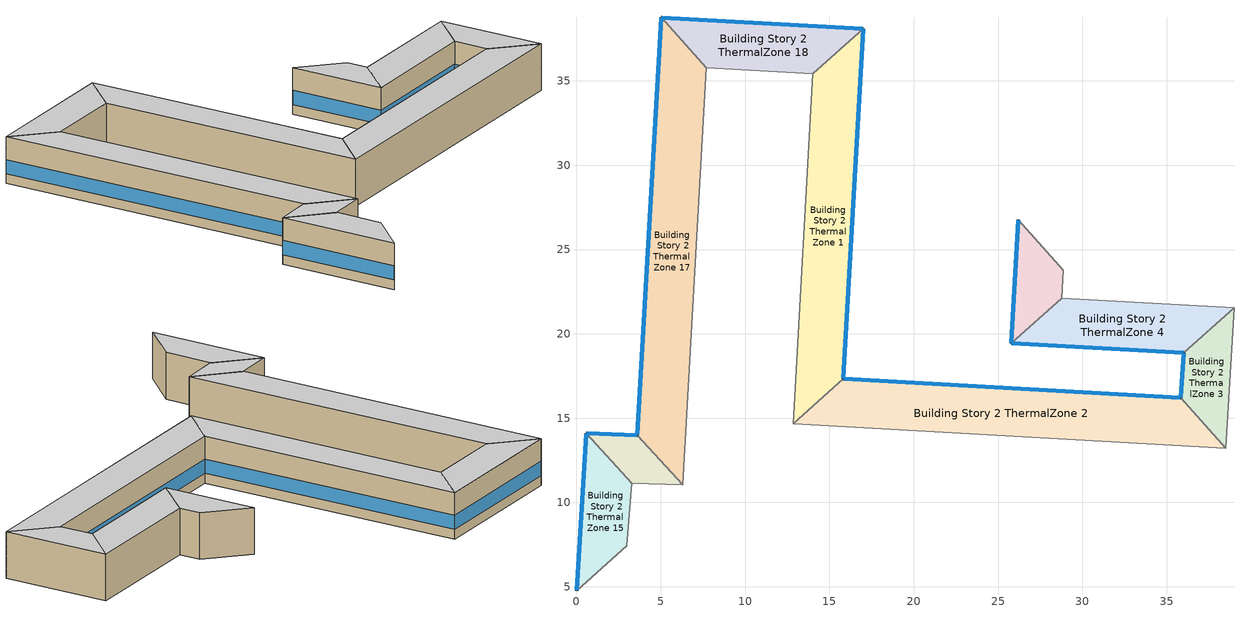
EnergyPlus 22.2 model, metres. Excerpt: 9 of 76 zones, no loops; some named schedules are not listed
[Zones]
Building Story 2 ThermalZone 1
 floor adiabatic (Typical Interior Floor): 17,38.09 15.83,17.33 12.84,14.66 14.02,35.43 z3.6
 wall outside (Typical Insulated Steel Framed Exterior Wall R-12.99): 15.83,17.33 17,38.09 z3.6:7.2
 wall adiabatic (Typical Interior Wall): 17,38.09 14.02,35.43 12.84,14.66 15.83,17.33 z3.6:7.2
 window (U 0.55 SHGC 0.25): 15.83,17.35 17,38.07 z4.36:5.44
 ceiling adiabatic (Typical Interior Ceiling): 14.02,35.43 12.84,14.66 15.83,17.33 17,38.09 z7.2
Building Story 2 ThermalZone 15
 floor adiabatic (Typical Interior Ceiling): 0,4.78 0.59,14.1 3.27,11.14 2.99,7.43 z3.6
 wall outside (Typical Insulated Steel Framed Exterior Wall R-12.99): 0.59,14.1 0,4.78 z3.6:7.2
 wall adiabatic (Typical Interior Wall): 0,4.78 2.99,7.43 3.27,11.14 0.59,14.1 z3.6:7.2
 window (U 0.55 SHGC 0.25): 0.58,14.08 0,4.8 z4.36:5.45
 ceiling adiabatic (Typical Interior Ceiling): 2.99,7.43 3.27,11.14 0.59,14.1 0,4.78 z7.2
Building Story 2 ThermalZone 16
 floor adiabatic (Typical Interior Ceiling): 0.59,14.1 3.6,13.99 6.29,11.04 3.27,11.14 z3.6
 wall outside (Typical Insulated Steel Framed Exterior Wall R-12.99): 3.6,13.99 0.59,14.1 z3.6:7.2
 wall adiabatic (Typical Interior Wall): 0.59,14.1 3.27,11.14 6.29,11.04 3.6,13.99 z3.6:7.2
 window (U 0.55 SHGC 0.25): 3.58,13.99 0.61,14.1 z4.36:5.46
 ceiling adiabatic (Typical Interior Ceiling): 3.27,11.14 6.29,11.04 3.6,13.99 0.59,14.1 z7.2
Building Story 2 ThermalZone 17
 floor adiabatic (Typical Interior Ceiling): 3.6,13.99 5.02,38.76 7.69,35.78 6.29,11.04 z3.6
 wall outside (Typical Insulated Steel Framed Exterior Wall R-12.99): 5.02,38.76 3.6,13.99 z3.6:7.2
 wall adiabatic (Typical Interior Wall): 3.6,13.99 6.29,11.04 7.69,35.78 5.02,38.76 z3.6:7.2
 window (U 0.55 SHGC 0.25): 5.02,38.73 3.6,14.02 z4.36:5.44
 ceiling adiabatic (Typical Interior Ceiling): 6.29,11.04 7.69,35.78 5.02,38.76 3.6,13.99 z7.2
Building Story 2 ThermalZone 18
 floor adiabatic (Typical Interior Ceiling): 5.02,38.76 17,38.09 14.02,35.43 7.69,35.78 z3.6
 wall outside (Typical Insulated Steel Framed Exterior Wall R-12.99): 17,38.09 5.02,38.76 z3.6:7.2
 wall adiabatic (Typical Interior Wall): 5.02,38.76 7.69,35.78 14.02,35.43 17,38.09 z3.6:7.2
 window (U 0.55 SHGC 0.25): 16.97,38.09 5.05,38.76 z4.36:5.45
 ceiling adiabatic (Typical Interior Ceiling): 7.69,35.78 14.02,35.43 17,38.09 5.02,38.76 z7.2
Building Story 2 ThermalZone 2
 floor adiabatic (Typical Interior Floor): 15.83,17.33 35.84,16.21 38.5,13.22 12.84,14.66 z3.6
 wall outside (Typical Insulated Steel Framed Exterior Wall R-12.99): 35.84,16.21 15.83,17.33 z3.6:7.2
 wall adiabatic (Typical Interior Wall): 15.83,17.33 12.84,14.66 38.5,13.22 35.84,16.21 z3.6:7.2
 window (U 0.55 SHGC 0.25): 35.81,16.22 15.85,17.32 z4.36:5.44
 ceiling adiabatic (Typical Interior Ceiling): 12.84,14.66 38.5,13.22 35.84,16.21 15.83,17.33 z7.2
Building Story 2 ThermalZone 3
 floor adiabatic (Typical Interior Floor): 35.84,16.21 36.01,18.88 39,21.54 38.5,13.22 z3.6
 wall outside (Typical Insulated Steel Framed Exterior Wall R-12.99): 36.01,18.88 35.84,16.21 z3.6:7.2
 wall adiabatic (Typical Interior Wall): 35.84,16.21 38.5,13.22 39,21.54 36.01,18.88 z3.6:7.2
 window (U 0.55 SHGC 0.25): 36.01,18.85 35.84,16.24 z4.36:5.46
 ceiling adiabatic (Typical Interior Ceiling): 38.5,13.22 39,21.54 36.01,18.88 35.84,16.21 z7.2
Building Story 2 ThermalZone 4
 floor adiabatic (Typical Interior Floor): 36.01,18.88 25.79,19.44 28.77,22.1 39,21.54 z3.6
 wall outside (Typical Insulated Steel Framed Exterior Wall R-12.99): 25.79,19.44 36.01,18.88 z3.6:7.2
 wall adiabatic (Typical Interior Wall): 36.01,18.88 39,21.54 28.77,22.1 25.79,19.44 z3.6:7.2
 window (U 0.55 SHGC 0.25): 25.82,19.43 35.98,18.88 z4.36:5.45
 ceiling adiabatic (Typical Interior Ceiling): 39,21.54 28.77,22.1 25.79,19.44 36.01,18.88 z7.2
Building Story 2 ThermalZone 5
 floor adiabatic (Typical Interior Floor): 25.79,19.44 26.21,26.77 28.88,23.78 28.77,22.1 z3.6
 wall outside (Typical Insulated Steel Framed Exterior Wall R-12.99): 26.21,26.77 25.79,19.44 z3.6:7.2
 wall adiabatic (Typical Interior Wall): 25.79,19.44 28.77,22.1 28.88,23.78 26.21,26.77 z3.6:7.2
 window (U 0.55 SHGC 0.25): 26.21,26.74 25.79,19.46 z4.36:5.45
 ceiling adiabatic (Typical Interior Ceiling): 28.77,22.1 28.88,23.78 26.21,26.77 25.79,19.44 z7.2
[Building]
bld_37: Terrain=City
[Site:Location]
Jack Northrop Fld H_CA_USA: Latitude {deg}=41.3121; Longitude {deg}=-105.582; Time Zone {hr}=-8; Elevation {m}=21
[Site:GroundTemperature:FCfactorMethod]
January Ground Temperature {C}=18.8; February Ground Temperature {C}=14.3; March Ground Temperature {C}=13.6; April Ground Temperature {C}=13.2; May Ground Temperature {C}=13.3; June Ground Temperature {C}=12.6; July Ground Temperature {C}=15.3; August Ground Temperature {C}=15.6; September Ground Temperature {C}=17.7; October Ground Temperature {C}=19.4; November Ground Temperature {C}=19.7; December Ground Temperature {C}=18.5
[Site:WaterMainsTemperature]
Calculation Method=Correlation; Annual Average Outdoor Air Temperature {C}=8.96667; Maximum Difference In Monthly Average Outdoor Air Temperatures {deltaC}=26.2
[SizingPeriod:DesignDay] Day of Month=21; Dry-Bulb Temperature Range Modifier Type=DefaultMultipliers; Humidity Condition Type=Wetbulb; Barometric Pressure {Pa}=98769; Rain Indicator=No; Snow Indicator=No; Daylight Saving Time Indicator=No; Begin Environment Reset Mode=FullResetAtBeginEnvironment
Name | Month | Day Type | Maximum Dry-Bulb Temperature {C} | Daily Dry-Bulb Temperature Range {deltaC} | Wetbulb or DewPoint at Maximum Dry-Bulb {C} | Wind Speed {m/s} | Wind Direction {deg} | Solar Model Indicator | ASHRAE Clear Sky Optical Depth for Beam Irradiance (taub) | ASHRAE Clear Sky Optical Depth for Diffuse Irradiance (taud) | Sky Clearness
Buffalo Niagara Intl Ap Ann Clg .4% Condns DB=>MWB 1 | 7 | SummerDesignDay | 30.3 | 9.3 | 21.8 | 5.7 | 240 | ASHRAETau | 0.462 | 2.001
Buffalo Niagara Intl Ap Ann Clg .4% Condns WB=>MDB 1 | 7 | SummerDesignDay | 27.8 | 9.3 | 23.8 | 5.7 | 240 | ASHRAETau | 0.462 | 2.001
Buffalo Niagara Intl Ap Ann Htg 99.6% Condns DB 1 | 1 | WinterDesignDay | -16.3 | 0 | -16.3 | 5.1 | 270 | ASHRAEClearSky |  |  | 0
[Material] Thermal Absorptance=0.9; Solar Absorptance=0.7
Name | Roughness | Thickness {m} | Conductivity {W/m-K} | Density {kg/m3} | Specific Heat {J/kg-K} | Visible Absorptance
100mm Normalweight concrete floor | MediumRough | 0.1016 | 2.31045 | 2322 | 832.557 | 0.7
25mm Stucco | Smooth | 0.0254 | 0.72 | 1856 | 840 | 0.7
5/8 in. Gypsum Board | MediumSmooth | 0.0159 | 0.16 | 800 | 1090 | 0.7
G01 13mm gypsum board | Smooth | 0.0127 | 0.160031 | 800.001 | 1090.73 | 0.5
Std Wood 6inch 1; Std Wood 6inch 2 | MediumSmooth | 0.15 | 0.12 | 540 | 1210 | 0.7
[Material:NoMass] Roughness=Smooth; Thermal Absorptance=0.9; Solar Absorptance=0.7
Name | Thermal Resistance {m2-K/W} | Visible Absorptance
CP02 CARPET PAD | 0.21648 | 0.8
Typical Insulation R-10.81 | 1.90342 | 0.7
[WindowMaterial:Gas]
Gap_1_W_0_0032: Gas Type=Air; Thickness {m}=0.0032
[WindowMaterial:Glazing] Optical Data Type=SpectralAverage; Infrared Transmittance at Normal Incidence=0; Back Side Infrared Hemispherical Emissivity=0.84; Conductivity {W/m-K}=1; Dirt Correction Factor for Solar and Visible Transmittance=1; Solar Diffusing=No
Name | Thickness {m} | Solar Transmittance at Normal Incidence | Front Side Solar Reflectance at Normal Incidence | Back Side Solar Reflectance at Normal Incidence | Visible Transmittance at Normal Incidence | Front Side Visible Reflectance at Normal Incidence | Back Side Visible Reflectance at Normal Incidence | Front Side Infrared Hemispherical Emissivity
Glass_2022F_LayerAvg | 0.0039 | 0.355897 | 0.394095 | 0.265645 | 0.677694 | 0.042734 | 0.05547 | 0.046
Glass_2175_LayerAvg | 0.0086 | 0.167758 | 0.217606 | 0.437978 | 0.416044 | 0.078729 | 0.10654 | 0.84
[Construction]
InteriorFurnishings 1: Std Wood 6inch 1
InteriorFurnishings 2: Std Wood 6inch 2
Typical Insulated Steel Framed Exterior Wall R-12.99: 25mm Stucco, 5/8 in. Gypsum Board, Typical Insulation R-10.81, 5/8 in. Gypsum Board
Typical Interior Ceiling: CP02 CARPET PAD, 100mm Normalweight concrete floor
Typical Interior Floor: 100mm Normalweight concrete floor, CP02 CARPET PAD
Typical Interior Wall: G01 13mm gypsum board, G01 13mm gypsum board
U 0.55 SHGC 0.25: Glass_2175_LayerAvg, Gap_1_W_0_0032, Glass_2022F_LayerAvg
[Zone] Multiplier=1; Part of Total Floor Area=Yes
Building Story 2 ThermalZone 1; Building Story 2 ThermalZone 15; Building Story 2 ThermalZone 16; Building Story 2 ThermalZone 17; Building Story 2 ThermalZone 18; Building Story 2 ThermalZone 2; Building Story 2 ThermalZone 3; Building Story 2 ThermalZone 4; Building Story 2 ThermalZone 5
[Space] Space Type=Story Mid Blended Space Type
Name | Zone
Building Story 2 Space 1 | Building Story 2 ThermalZone 1
Building Story 2 Space 15 | Building Story 2 ThermalZone 15
Building Story 2 Space 16 | Building Story 2 ThermalZone 16
Building Story 2 Space 17 | Building Story 2 ThermalZone 17
Building Story 2 Space 18 | Building Story 2 ThermalZone 18
Building Story 2 Space 2 | Building Story 2 ThermalZone 2
Building Story 2 Space 3 | Building Story 2 ThermalZone 3
Building Story 2 Space 4 | Building Story 2 ThermalZone 4
Building Story 2 Space 5 | Building Story 2 ThermalZone 5
[SpaceList]
Story Mid Blended Space Type: Building Story 2 Space 5, Building Story 2 Space 18, Building Story 2 Space 1, Building Story 2 Space 10, Building Story 2 Space 17, Building Story 2 Space 16, Building Story 2 Space 15, Building Story 2 Space 14, Building Story 2 Space 13, Building Story 2 Space 4, Building Story 2 Space 9, Building Story 2 Space 12, Building Story 2 Space 11, Building Story 2 Space 3, Building Story 2 Space 7, Building Story 2 Space 6, Building Story 2 Space 2, Building Story 2 Space 8, Building Story 2 Space
[InternalMass]
Name | Construction | Zone or ZoneList | Space or SpaceList | Surface Area {m2}
Building Story 2 Space 5 SecondarySchool Classroom A  - Story Mid Mass; Building Story 2 Space 5 SecondarySchool Classroom C  - Story Mid Mass | InteriorFurnishings 1 | Building Story 2 ThermalZone 5 | Building Story 2 Space 5 | 5.34981
Building Story 2 Space 18 SecondarySchool Classroom A  - Story Mid Mass; Building Story 2 Space 18 SecondarySchool Classroom C  - Story Mid Mass | InteriorFurnishings 1 | Building Story 2 ThermalZone 18 | Building Story 2 Space 18 | 10.8661
Building Story 2 Space 1 SecondarySchool Classroom A  - Story Mid Mass; Building Story 2 Space 1 SecondarySchool Classroom C  - Story Mid Mass | InteriorFurnishings 1 | Building Story 2 ThermalZone 1 | Building Story 2 Space 1 | 24.6448
Building Story 2 Space 17 SecondarySchool Classroom A  - Story Mid Mass; Building Story 2 Space 17 SecondarySchool Classroom C  - Story Mid Mass | InteriorFurnishings 1 | Building Story 2 ThermalZone 17 | Building Story 2 Space 17 | 29.5361
Building Story 2 Space 16 SecondarySchool Classroom A  - Story Mid Mass; Building Story 2 Space 16 SecondarySchool Classroom C  - Story Mid Mass | InteriorFurnishings 1 | Building Story 2 ThermalZone 16 | Building Story 2 Space 16 | 3.62576
Building Story 2 Space 15 SecondarySchool Classroom A  - Story Mid Mass; Building Story 2 Space 15 SecondarySchool Classroom C  - Story Mid Mass | InteriorFurnishings 1 | Building Story 2 ThermalZone 15 | Building Story 2 Space 15 | 7.78705
Building Story 2 Space 4 SecondarySchool Classroom A  - Story Mid Mass; Building Story 2 Space 4 SecondarySchool Classroom C  - Story Mid Mass | InteriorFurnishings 1 | Building Story 2 ThermalZone 4 | Building Story 2 Space 4 | 12.1021
Building Story 2 Space 3 SecondarySchool Classroom A  - Story Mid Mass; Building Story 2 Space 3 SecondarySchool Classroom C  - Story Mid Mass | InteriorFurnishings 1 | Building Story 2 ThermalZone 3 | Building Story 2 Space 3 | 6.51708
Building Story 2 Space 2 SecondarySchool Classroom A  - Story Mid Mass; Building Story 2 Space 2 SecondarySchool Classroom C  - Story Mid Mass | InteriorFurnishings 1 | Building Story 2 ThermalZone 2 | Building Story 2 Space 2 | 27.1478
Building Story 2 Space 5 SecondarySchool Classroom A end_a - Story Mid Mass; Building Story 2 Space 5 SecondarySchool Classroom C end_a - Story Mid Mass | InteriorFurnishings 1 | Building Story 2 ThermalZone 5 | Building Story 2 Space 5 | 0.657465
Building Story 2 Space 18 SecondarySchool Classroom A end_a - Story Mid Mass; Building Story 2 Space 18 SecondarySchool Classroom C end_a - Story Mid Mass | InteriorFurnishings 1 | Building Story 2 ThermalZone 18 | Building Story 2 Space 18 | 1.33539
Building Story 2 Space 1 SecondarySchool Classroom A end_a - Story Mid Mass; Building Story 2 Space 1 SecondarySchool Classroom C end_a - Story Mid Mass | InteriorFurnishings 1 | Building Story 2 ThermalZone 1 | Building Story 2 Space 1 | 3.02873
Building Story 2 Space 17 SecondarySchool Classroom A end_a - Story Mid Mass; Building Story 2 Space 17 SecondarySchool Classroom C end_a - Story Mid Mass | InteriorFurnishings 1 | Building Story 2 ThermalZone 17 | Building Story 2 Space 17 | 3.62983
Building Story 2 Space 16 SecondarySchool Classroom A end_a - Story Mid Mass; Building Story 2 Space 16 SecondarySchool Classroom C end_a - Story Mid Mass | InteriorFurnishings 1 | Building Story 2 ThermalZone 16 | Building Story 2 Space 16 | 0.445588
Building Story 2 Space 15 SecondarySchool Classroom A end_a - Story Mid Mass; Building Story 2 Space 15 SecondarySchool Classroom C end_a - Story Mid Mass | InteriorFurnishings 1 | Building Story 2 ThermalZone 15 | Building Story 2 Space 15 | 0.95699
Building Story 2 Space 4 SecondarySchool Classroom A end_a - Story Mid Mass; Building Story 2 Space 4 SecondarySchool Classroom C end_a - Story Mid Mass | InteriorFurnishings 1 | Building Story 2 ThermalZone 4 | Building Story 2 Space 4 | 1.48729
Building Story 2 Space 3 SecondarySchool Classroom A end_a - Story Mid Mass; Building Story 2 Space 3 SecondarySchool Classroom C end_a - Story Mid Mass | InteriorFurnishings 1 | Building Story 2 ThermalZone 3 | Building Story 2 Space 3 | 0.800916
Building Story 2 Space 2 SecondarySchool Classroom A end_a - Story Mid Mass; Building Story 2 Space 2 SecondarySchool Classroom C end_a - Story Mid Mass | InteriorFurnishings 1 | Building Story 2 ThermalZone 2 | Building Story 2 Space 2 | 3.33633
Building Story 2 Space 5 SecondarySchool Corridor B  - Story Mid Mass | InteriorFurnishings 1 | Building Story 2 ThermalZone 5 | Building Story 2 Space 5 | 7.54357
Building Story 2 Space 18 SecondarySchool Corridor B  - Story Mid Mass | InteriorFurnishings 1 | Building Story 2 ThermalZone 18 | Building Story 2 Space 18 | 15.3219
Building Story 2 Space 1 SecondarySchool Corridor B  - Story Mid Mass | InteriorFurnishings 1 | Building Story 2 ThermalZone 1 | Building Story 2 Space 1 | 34.7507
Building Story 2 Space 17 SecondarySchool Corridor B  - Story Mid Mass | InteriorFurnishings 1 | Building Story 2 ThermalZone 17 | Building Story 2 Space 17 | 41.6477
Building Story 2 Space 16 SecondarySchool Corridor B  - Story Mid Mass | InteriorFurnishings 1 | Building Story 2 ThermalZone 16 | Building Story 2 Space 16 | 5.11255
Building Story 2 Space 15 SecondarySchool Corridor B  - Story Mid Mass | InteriorFurnishings 1 | Building Story 2 ThermalZone 15 | Building Story 2 Space 15 | 10.9802
Building Story 2 Space 4 SecondarySchool Corridor B  - Story Mid Mass | InteriorFurnishings 1 | Building Story 2 ThermalZone 4 | Building Story 2 Space 4 | 17.0647
Building Story 2 Space 3 SecondarySchool Corridor B  - Story Mid Mass | InteriorFurnishings 1 | Building Story 2 ThermalZone 3 | Building Story 2 Space 3 | 9.18949
Building Story 2 Space 2 SecondarySchool Corridor B  - Story Mid Mass | InteriorFurnishings 1 | Building Story 2 ThermalZone 2 | Building Story 2 Space 2 | 38.2801
Building Story 2 Space 5 SecondarySchool Corridor B end_a - Story Mid Mass | InteriorFurnishings 1 | Building Story 2 ThermalZone 5 | Building Story 2 Space 5 | 0.927067
Building Story 2 Space 18 SecondarySchool Corridor B end_a - Story Mid Mass | InteriorFurnishings 1 | Building Story 2 ThermalZone 18 | Building Story 2 Space 18 | 1.88298
Building Story 2 Space 1 SecondarySchool Corridor B end_a - Story Mid Mass | InteriorFurnishings 1 | Building Story 2 ThermalZone 1 | Building Story 2 Space 1 | 4.27069
Building Story 2 Space 17 SecondarySchool Corridor B end_a - Story Mid Mass | InteriorFurnishings 1 | Building Story 2 ThermalZone 17 | Building Story 2 Space 17 | 5.11829
Building Story 2 Space 16 SecondarySchool Corridor B end_a - Story Mid Mass | InteriorFurnishings 1 | Building Story 2 ThermalZone 16 | Building Story 2 Space 16 | 0.628307
Building Story 2 Space 15 SecondarySchool Corridor B end_a - Story Mid Mass | InteriorFurnishings 1 | Building Story 2 ThermalZone 15 | Building Story 2 Space 15 | 1.34942
Building Story 2 Space 4 SecondarySchool Corridor B end_a - Story Mid Mass | InteriorFurnishings 1 | Building Story 2 ThermalZone 4 | Building Story 2 Space 4 | 2.09717
Building Story 2 Space 3 SecondarySchool Corridor B end_a - Story Mid Mass | InteriorFurnishings 1 | Building Story 2 ThermalZone 3 | Building Story 2 Space 3 | 1.12934
Building Story 2 Space 2 SecondarySchool Corridor B end_a - Story Mid Mass | InteriorFurnishings 1 | Building Story 2 ThermalZone 2 | Building Story 2 Space 2 | 4.70443
Building Story 2 Space 5 SecondarySchool Gym A  - Story Mid Mass; Building Story 2 Space 5 SecondarySchool Gym C  - Story Mid Mass | InteriorFurnishings 1 | Building Story 2 ThermalZone 5 | Building Story 2 Space 5 | 0.369493
Building Story 2 Space 18 SecondarySchool Gym A  - Story Mid Mass; Building Story 2 Space 18 SecondarySchool Gym C  - Story Mid Mass | InteriorFurnishings 1 | Building Story 2 ThermalZone 18 | Building Story 2 Space 18 | 0.750483
Building Story 2 Space 1 SecondarySchool Gym A  - Story Mid Mass; Building Story 2 Space 1 SecondarySchool Gym C  - Story Mid Mass | InteriorFurnishings 1 | Building Story 2 ThermalZone 1 | Building Story 2 Space 1 | 1.70213
Building Story 2 Space 17 SecondarySchool Gym A  - Story Mid Mass; Building Story 2 Space 17 SecondarySchool Gym C  - Story Mid Mass | InteriorFurnishings 1 | Building Story 2 ThermalZone 17 | Building Story 2 Space 17 | 2.03995
Building Story 2 Space 16 SecondarySchool Gym A  - Story Mid Mass; Building Story 2 Space 16 SecondarySchool Gym C  - Story Mid Mass | InteriorFurnishings 1 | Building Story 2 ThermalZone 16 | Building Story 2 Space 16 | 0.250419
Building Story 2 Space 15 SecondarySchool Gym A  - Story Mid Mass; Building Story 2 Space 15 SecondarySchool Gym C  - Story Mid Mass | InteriorFurnishings 1 | Building Story 2 ThermalZone 15 | Building Story 2 Space 15 | 0.537825
Building Story 2 Space 4 SecondarySchool Gym A  - Story Mid Mass; Building Story 2 Space 4 SecondarySchool Gym C  - Story Mid Mass | InteriorFurnishings 1 | Building Story 2 ThermalZone 4 | Building Story 2 Space 4 | 0.835851
Building Story 2 Space 3 SecondarySchool Gym A  - Story Mid Mass; Building Story 2 Space 3 SecondarySchool Gym C  - Story Mid Mass | InteriorFurnishings 1 | Building Story 2 ThermalZone 3 | Building Story 2 Space 3 | 0.450112
Building Story 2 Space 2 SecondarySchool Gym A  - Story Mid Mass; Building Story 2 Space 2 SecondarySchool Gym C  - Story Mid Mass | InteriorFurnishings 1 | Building Story 2 ThermalZone 2 | Building Story 2 Space 2 | 1.87501
Building Story 2 Space 5 SecondarySchool Gym A end_b - Story Mid Mass; Building Story 2 Space 5 SecondarySchool Gym C end_b - Story Mid Mass | InteriorFurnishings 1 | Building Story 2 ThermalZone 5 | Building Story 2 Space 5 | 0.295304
Building Story 2 Space 18 SecondarySchool Gym A end_b - Story Mid Mass; Building Story 2 Space 18 SecondarySchool Gym C end_b - Story Mid Mass | InteriorFurnishings 1 | Building Story 2 ThermalZone 18 | Building Story 2 Space 18 | 0.599796
Building Story 2 Space 1 SecondarySchool Gym A end_b - Story Mid Mass; Building Story 2 Space 1 SecondarySchool Gym C end_b - Story Mid Mass | InteriorFurnishings 1 | Building Story 2 ThermalZone 1 | Building Story 2 Space 1 | 1.36037
Building Story 2 Space 17 SecondarySchool Gym A end_b - Story Mid Mass; Building Story 2 Space 17 SecondarySchool Gym C end_b - Story Mid Mass | InteriorFurnishings 1 | Building Story 2 ThermalZone 17 | Building Story 2 Space 17 | 1.63036
Building Story 2 Space 16 SecondarySchool Gym A end_b - Story Mid Mass; Building Story 2 Space 16 SecondarySchool Gym C end_b - Story Mid Mass | InteriorFurnishings 1 | Building Story 2 ThermalZone 16 | Building Story 2 Space 16 | 0.200138
Building Story 2 Space 15 SecondarySchool Gym A end_b - Story Mid Mass; Building Story 2 Space 15 SecondarySchool Gym C end_b - Story Mid Mass | InteriorFurnishings 1 | Building Story 2 ThermalZone 15 | Building Story 2 Space 15 | 0.429837
Building Story 2 Space 4 SecondarySchool Gym A end_b - Story Mid Mass; Building Story 2 Space 4 SecondarySchool Gym C end_b - Story Mid Mass | InteriorFurnishings 1 | Building Story 2 ThermalZone 4 | Building Story 2 Space 4 | 0.668023
Building Story 2 Space 3 SecondarySchool Gym A end_b - Story Mid Mass; Building Story 2 Space 3 SecondarySchool Gym C end_b - Story Mid Mass | InteriorFurnishings 1 | Building Story 2 ThermalZone 3 | Building Story 2 Space 3 | 0.359736
Building Story 2 Space 2 SecondarySchool Gym A end_b - Story Mid Mass; Building Story 2 Space 2 SecondarySchool Gym C end_b - Story Mid Mass | InteriorFurnishings 1 | Building Story 2 ThermalZone 2 | Building Story 2 Space 2 | 1.49853
Building Story 2 Space 5 SecondarySchool Gym B  - Story Mid Mass | InteriorFurnishings 1 | Building Story 2 ThermalZone 5 | Building Story 2 Space 5 | 2.06627
Building Story 2 Space 18 SecondarySchool Gym B  - Story Mid Mass | InteriorFurnishings 1 | Building Story 2 ThermalZone 18 | Building Story 2 Space 18 | 4.19683
Building Story 2 Space 1 SecondarySchool Gym B  - Story Mid Mass | InteriorFurnishings 1 | Building Story 2 ThermalZone 1 | Building Story 2 Space 1 | 9.51863
Building Story 2 Space 17 SecondarySchool Gym B  - Story Mid Mass | InteriorFurnishings 1 | Building Story 2 ThermalZone 17 | Building Story 2 Space 17 | 11.4078
Building Story 2 Space 16 SecondarySchool Gym B  - Story Mid Mass | InteriorFurnishings 1 | Building Story 2 ThermalZone 16 | Building Story 2 Space 16 | 1.40039
Building Story 2 Space 15 SecondarySchool Gym B  - Story Mid Mass | InteriorFurnishings 1 | Building Story 2 ThermalZone 15 | Building Story 2 Space 15 | 3.00761
Building Story 2 Space 4 SecondarySchool Gym B  - Story Mid Mass | InteriorFurnishings 1 | Building Story 2 ThermalZone 4 | Building Story 2 Space 4 | 4.67422
Building Story 2 Space 3 SecondarySchool Gym B  - Story Mid Mass | InteriorFurnishings 1 | Building Story 2 ThermalZone 3 | Building Story 2 Space 3 | 2.51711
Building Story 2 Space 2 SecondarySchool Gym B  - Story Mid Mass | InteriorFurnishings 1 | Building Story 2 ThermalZone 2 | Building Story 2 Space 2 | 10.4854
Building Story 2 Space 5 SecondarySchool Gym B end_b - Story Mid Mass | InteriorFurnishings 1 | Building Story 2 ThermalZone 5 | Building Story 2 Space 5 | 1.65139
Building Story 2 Space 18 SecondarySchool Gym B end_b - Story Mid Mass | InteriorFurnishings 1 | Building Story 2 ThermalZone 18 | Building Story 2 Space 18 | 3.35416
Building Story 2 Space 1 SecondarySchool Gym B end_b - Story Mid Mass | InteriorFurnishings 1 | Building Story 2 ThermalZone 1 | Building Story 2 Space 1 | 7.60741
Building Story 2 Space 17 SecondarySchool Gym B end_b - Story Mid Mass | InteriorFurnishings 1 | Building Story 2 ThermalZone 17 | Building Story 2 Space 17 | 9.11725
Building Story 2 Space 16 SecondarySchool Gym B end_b - Story Mid Mass | InteriorFurnishings 1 | Building Story 2 ThermalZone 16 | Building Story 2 Space 16 | 1.11921
Building Story 2 Space 15 SecondarySchool Gym B end_b - Story Mid Mass | InteriorFurnishings 1 | Building Story 2 ThermalZone 15 | Building Story 2 Space 15 | 2.40372
Building Story 2 Space 4 SecondarySchool Gym B end_b - Story Mid Mass | InteriorFurnishings 1 | Building Story 2 ThermalZone 4 | Building Story 2 Space 4 | 3.7357
Building Story 2 Space 3 SecondarySchool Gym B end_b - Story Mid Mass | InteriorFurnishings 1 | Building Story 2 ThermalZone 3 | Building Story 2 Space 3 | 2.0117
Building Story 2 Space 2 SecondarySchool Gym B end_b - Story Mid Mass | InteriorFurnishings 1 | Building Story 2 ThermalZone 2 | Building Story 2 Space 2 | 8.38003
Building Story 2 Space 1 Mass | InteriorFurnishings 2 | Building Story 2 ThermalZone 1 | Building Story 2 Space 1 | 117.62
Building Story 2 Space 15 Mass | InteriorFurnishings 2 | Building Story 2 ThermalZone 15 | Building Story 2 Space 15 | 37.1644
Building Story 2 Space 16 Mass | InteriorFurnishings 2 | Building Story 2 ThermalZone 16 | Building Story 2 Space 16 | 17.3043
Building Story 2 Space 17 Mass | InteriorFurnishings 2 | Building Story 2 ThermalZone 17 | Building Story 2 Space 17 | 140.963
Building Story 2 Space 18 Mass | InteriorFurnishings 2 | Building Story 2 ThermalZone 18 | Building Story 2 Space 18 | 51.8593
Building Story 2 Space 2 Mass | InteriorFurnishings 2 | Building Story 2 ThermalZone 2 | Building Story 2 Space 2 | 129.565
Building Story 2 Space 3 Mass | InteriorFurnishings 2 | Building Story 2 ThermalZone 3 | Building Story 2 Space 3 | 31.1033
Building Story 2 Space 4 Mass | InteriorFurnishings 2 | Building Story 2 ThermalZone 4 | Building Story 2 Space 4 | 57.7583
Building Story 2 Space 5 Mass | InteriorFurnishings 2 | Building Story 2 ThermalZone 5 | Building Story 2 Space 5 | 25.5324
[Lights] Zone or ZoneList or Space or SpaceList=Story Mid Blended Space Type; Design Level Calculation Method=Watts/Area; Return Air Fraction=0; Fraction Radiant=0.37; Fraction Visible=0.2; Fraction Replaceable=1
Name | Schedule | Watts per Zone Floor Area {W/m2}
SecondarySchool Classroom Lights 1 | SchoolSecondary BLDG_LIGHT_CLASSROOM_SCH_2013 | 6.28069
SecondarySchool Corridor Lights 1 | SchoolSecondary BLDG_LIGHT_CORRIDOR_SCH_2013 | 2.35688
SecondarySchool Gym Lights 2 | SchoolSecondary BLDG_LIGHT_GYM_SCH_2013 | 1.53202
[People] Zone or ZoneList or Space or SpaceList=Story Mid Blended Space Type; Number of People Calculation Method=People/Area; Fraction Radiant=0.3; Activity Level Schedule=SchoolSecondary ACTIVITY_SCH; Enable ASHRAE 55 Comfort Warnings=Yes; Mean Radiant Temperature Calculation Type=ZoneAveraged; Work Efficiency Schedule=Work Efficiency Schedule; Clothing Insulation Schedule=Clothing Schedule; Air Velocity Schedule=Air Velocity Schedule; Thermal Comfort Model 1 Type=Fanger
Name | Number of People Schedule | People per Floor Area {person/m2}
SecondarySchool Classroom People 1 | SchoolSecondary BLDG_OCC_SCH | 0.177277
SecondarySchool Gym People 2 | SchoolSecondary BLDG_OCC_SCH_Gym | 0.0638343
[ElectricEquipment] Zone or ZoneList or Space or SpaceList=Story Mid Blended Space Type; Schedule=SchoolSecondary BLDG_EQUIP_SCH_2013; Design Level Calculation Method=Watts/Area; Fraction Latent=0; Fraction Radiant=0.5; Fraction Lost=0
Name | Watts per Zone Floor Area {W/m2}
SecondarySchool Classroom Elec Equip 1 | 4.70545
SecondarySchool Corridor Elec Equip 1 | 1.32128
SecondarySchool Gym Elec Equip 2 | 0.978793
[ZoneInfiltration:DesignFlowRate] Zone or ZoneList or Space or SpaceList=Story Mid Blended Space Type; Schedule=Always On Discrete; Design Flow Rate Calculation Method=Flow/ExteriorArea; Constant Term Coefficient=0; Temperature Term Coefficient=0; Velocity Term Coefficient=0.224; Velocity Squared Term Coefficient=0
Name | Flow Rate per Exterior Surface Area {m3/s-m2}
SecondarySchool Classroom A  - Story Mid Infiltration; SecondarySchool Classroom C  - Story Mid Infiltration | 0.00012209
SecondarySchool Classroom A end_a - Story Mid Infiltration; SecondarySchool Classroom C end_a - Story Mid Infiltration | 4.84097e-05
SecondarySchool Corridor B end_a - Story Mid Infiltration | 4.71038e-05
SecondarySchool Gym A  - Story Mid Infiltration; SecondarySchool Gym C  - Story Mid Infiltration | 1.87738e-05
SecondarySchool Gym A end_b - Story Mid Infiltration; SecondarySchool Gym C end_b - Story Mid Infiltration | 3.00085e-05
SecondarySchool Gym B end_b - Story Mid Infiltration | 8.39062e-05
[Daylighting:Controls] Lighting Control Type=Stepped; Minimum Input Power Fraction for Continuous or ContinuousOff Dimming Control=0.3; Minimum Light Output Fraction for Continuous or ContinuousOff Dimming Control=0.2; Number of Stepped Control Steps=3; Probability Lighting will be Reset When Needed in Manual Stepped Control=1; Glare Calculation Azimuth Angle of View Direction Clockwise from Zone y-Axis {deg}=-0; Maximum Allowable Discomfort Glare Index=22; Illuminance Setpoint at Reference Point 1 {lux}=215
Name | Zone or Space | Glare Calculation Daylighting Reference Point | Daylighting Reference Point Name 1 | Fraction of Lights Controlled by Reference Point 1 | Daylighting Reference Point Name 2 | Fraction of Lights Controlled by Reference Point 2 | Illuminance Setpoint at Reference Point 2 {lux}
Building Story 2 ThermalZone 1 DaylightingControls | Building Story 2 ThermalZone 1 | Building Story 2 Space 1 Daylt Sensor 1 | Building Story 2 Space 1 Daylt Sensor 1 | 0.645 | Building Story 2 Space 1 Daylt Sensor 2 | 0.323 | 215
Building Story 2 ThermalZone 17 DaylightingControls | Building Story 2 ThermalZone 17 | Building Story 2 Space 17 Daylt Sensor 1 | Building Story 2 Space 17 Daylt Sensor 1 | 0.643 | Building Story 2 Space 17 Daylt Sensor 2 | 0.331 | 215
Building Story 2 ThermalZone 18 DaylightingControls | Building Story 2 ThermalZone 18 | Building Story 2 Space 18 Daylt Sensor 1 | Building Story 2 Space 18 Daylt Sensor 1 | 0.723
Building Story 2 ThermalZone 2 DaylightingControls | Building Story 2 ThermalZone 2 | Building Story 2 Space 2 Daylt Sensor 1 | Building Story 2 Space 2 Daylt Sensor 1 | 0.609 | Building Story 2 Space 2 Daylt Sensor 2 | 0.333 | 215
Building Story 2 ThermalZone 4 DaylightingControls | Building Story 2 ThermalZone 4 | Building Story 2 Space 4 Daylt Sensor 1 | Building Story 2 Space 4 Daylt Sensor 1 | 0.639
[Exterior:Lights] Control Option=AstronomicalClock
Name | Schedule | Design Level {W}
Building Facades | Schedule Ruleset 1 | 854.119
Main Entries | Schedule Ruleset 2 | 240
Other Doors | Schedule Ruleset 2 | 415.535
Parking Areas and Drives | Schedule Ruleset 2 | 7432.4
[Schedule:Week:Daily]
SchoolSecondary BLDG_LIGHT_CLASSROOM_SCH_2013 Week Rule - Jan1-Jan3: SchoolSecondary BLDG_LIGHT_CLASSROOM_SCH_2013 Wkdy Day, SchoolSecondary BLDG_LIGHT_CLASSROOM_SCH_2013 Wkdy Day, SchoolSecondary BLDG_LIGHT_CLASSROOM_SCH_2013 Wkdy Day, SchoolSecondary BLDG_LIGHT_CLASSROOM_SCH_2013 Wkdy Day, SchoolSecondary BLDG_LIGHT_CLASSROOM_SCH_2013 Wkdy Day, SchoolSecondary BLDG_LIGHT_CLASSROOM_SCH_2013 Wkdy Day, SchoolSecondary BLDG_LIGHT_CLASSROOM_SCH_2013 Wknd Day, SchoolSecondary BLDG_LIGHT_CLASSROOM_SCH_2013 Default, SchoolSecondary BLDG_LIGHT_CLASSROOM_SCH_2013 Summer Design Day, SchoolSecondary BLDG_LIGHT_CLASSROOM_SCH_2013 Winter Design Day, SchoolSecondary BLDG_LIGHT_CLASSROOM_SCH_2013 Default, SchoolSecondary BLDG_LIGHT_CLASSROOM_SCH_2013 Default
SchoolSecondary BLDG_LIGHT_CLASSROOM_SCH_2013 Week Rule - Jan4-Jun27: SchoolSecondary BLDG_LIGHT_CLASSROOM_SCH_2013 Wknd Day, SchoolSecondary BLDG_LIGHT_CLASSROOM_SCH_2013 Wkdy Day, SchoolSecondary BLDG_LIGHT_CLASSROOM_SCH_2013 Wkdy Day, SchoolSecondary BLDG_LIGHT_CLASSROOM_SCH_2013 Wkdy Day, SchoolSecondary BLDG_LIGHT_CLASSROOM_SCH_2013 Wkdy Day, SchoolSecondary BLDG_LIGHT_CLASSROOM_SCH_2013 Wkdy Day, SchoolSecondary BLDG_LIGHT_CLASSROOM_SCH_2013 Wknd Day, SchoolSecondary BLDG_LIGHT_CLASSROOM_SCH_2013 Default, SchoolSecondary BLDG_LIGHT_CLASSROOM_SCH_2013 Summer Design Day, SchoolSecondary BLDG_LIGHT_CLASSROOM_SCH_2013 Winter Design Day, SchoolSecondary BLDG_LIGHT_CLASSROOM_SCH_2013 Default, SchoolSecondary BLDG_LIGHT_CLASSROOM_SCH_2013 Default
SchoolSecondary BLDG_LIGHT_CLASSROOM_SCH_2013 Week Rule - Jun28-Jul4: SchoolSecondary BLDG_LIGHT_CLASSROOM_SCH_2013 Wknd Day, SchoolSecondary BLDG_LIGHT_CLASSROOM_SCH_2013 Wkdy Day, SchoolSecondary BLDG_LIGHT_CLASSROOM_SCH_2013 Wkdy Day, SchoolSecondary BLDG_LIGHT_CLASSROOM_SCH_2013 Wkdy Day 1, SchoolSecondary BLDG_LIGHT_CLASSROOM_SCH_2013 Wkdy Day 1, SchoolSecondary BLDG_LIGHT_CLASSROOM_SCH_2013 Wkdy Day 1, SchoolSecondary BLDG_LIGHT_CLASSROOM_SCH_2013 Wknd Day 1, SchoolSecondary BLDG_LIGHT_CLASSROOM_SCH_2013 Default, SchoolSecondary BLDG_LIGHT_CLASSROOM_SCH_2013 Summer Design Day, SchoolSecondary BLDG_LIGHT_CLASSROOM_SCH_2013 Winter Design Day, SchoolSecondary BLDG_LIGHT_CLASSROOM_SCH_2013 Default, SchoolSecondary BLDG_LIGHT_CLASSROOM_SCH_2013 Default
SchoolSecondary BLDG_LIGHT_CLASSROOM_SCH_2013 Week Rule - Jul5-Aug29: SchoolSecondary BLDG_LIGHT_CLASSROOM_SCH_2013 Wknd Day 1, SchoolSecondary BLDG_LIGHT_CLASSROOM_SCH_2013 Wkdy Day 1, SchoolSecondary BLDG_LIGHT_CLASSROOM_SCH_2013 Wkdy Day 1, SchoolSecondary BLDG_LIGHT_CLASSROOM_SCH_2013 Wkdy Day 1, SchoolSecondary BLDG_LIGHT_CLASSROOM_SCH_2013 Wkdy Day 1, SchoolSecondary BLDG_LIGHT_CLASSROOM_SCH_2013 Wkdy Day 1, SchoolSecondary BLDG_LIGHT_CLASSROOM_SCH_2013 Wknd Day 1, SchoolSecondary BLDG_LIGHT_CLASSROOM_SCH_2013 Default, SchoolSecondary BLDG_LIGHT_CLASSROOM_SCH_2013 Summer Design Day, SchoolSecondary BLDG_LIGHT_CLASSROOM_SCH_2013 Winter Design Day, SchoolSecondary BLDG_LIGHT_CLASSROOM_SCH_2013 Default, SchoolSecondary BLDG_LIGHT_CLASSROOM_SCH_2013 Default
SchoolSecondary BLDG_LIGHT_CLASSROOM_SCH_2013 Week Rule - Aug30-Sep5: SchoolSecondary BLDG_LIGHT_CLASSROOM_SCH_2013 Wknd Day 1, SchoolSecondary BLDG_LIGHT_CLASSROOM_SCH_2013 Wkdy Day 1, SchoolSecondary BLDG_LIGHT_CLASSROOM_SCH_2013 Wkdy Day 2, SchoolSecondary BLDG_LIGHT_CLASSROOM_SCH_2013 Wkdy Day 2, SchoolSecondary BLDG_LIGHT_CLASSROOM_SCH_2013 Wkdy Day 2, SchoolSecondary BLDG_LIGHT_CLASSROOM_SCH_2013 Wkdy Day 2, SchoolSecondary BLDG_LIGHT_CLASSROOM_SCH_2013 Default, SchoolSecondary BLDG_LIGHT_CLASSROOM_SCH_2013 Default, SchoolSecondary BLDG_LIGHT_CLASSROOM_SCH_2013 Summer Design Day, SchoolSecondary BLDG_LIGHT_CLASSROOM_SCH_2013 Winter Design Day, SchoolSecondary BLDG_LIGHT_CLASSROOM_SCH_2013 Default, SchoolSecondary BLDG_LIGHT_CLASSROOM_SCH_2013 Default
SchoolSecondary BLDG_LIGHT_CLASSROOM_SCH_2013 Week Rule - Sep6-Dec31: SchoolSecondary BLDG_LIGHT_CLASSROOM_SCH_2013 Default, SchoolSecondary BLDG_LIGHT_CLASSROOM_SCH_2013 Wkdy Day 2, SchoolSecondary BLDG_LIGHT_CLASSROOM_SCH_2013 Wkdy Day 2, SchoolSecondary BLDG_LIGHT_CLASSROOM_SCH_2013 Wkdy Day 2, SchoolSecondary BLDG_LIGHT_CLASSROOM_SCH_2013 Wkdy Day 2, SchoolSecondary BLDG_LIGHT_CLASSROOM_SCH_2013 Wkdy Day 2, SchoolSecondary BLDG_LIGHT_CLASSROOM_SCH_2013 Default, SchoolSecondary BLDG_LIGHT_CLASSROOM_SCH_2013 Default, SchoolSecondary BLDG_LIGHT_CLASSROOM_SCH_2013 Summer Design Day, SchoolSecondary BLDG_LIGHT_CLASSROOM_SCH_2013 Winter Design Day, SchoolSecondary BLDG_LIGHT_CLASSROOM_SCH_2013 Default, SchoolSecondary BLDG_LIGHT_CLASSROOM_SCH_2013 Default
SchoolSecondary BLDG_LIGHT_GYM_SCH_2013 Week Rule - Jan1-Jan3: SchoolSecondary BLDG_LIGHT_GYM_SCH_2013 Wkdy Day, SchoolSecondary BLDG_LIGHT_GYM_SCH_2013 Wkdy Day, SchoolSecondary BLDG_LIGHT_GYM_SCH_2013 Wkdy Day, SchoolSecondary BLDG_LIGHT_GYM_SCH_2013 Wkdy Day, SchoolSecondary BLDG_LIGHT_GYM_SCH_2013 Wkdy Day, SchoolSecondary BLDG_LIGHT_GYM_SCH_2013 Wkdy Day, SchoolSecondary BLDG_LIGHT_GYM_SCH_2013 Wknd Day, SchoolSecondary BLDG_LIGHT_GYM_SCH_2013 Default, SchoolSecondary BLDG_LIGHT_GYM_SCH_2013 Summer Design Day, SchoolSecondary BLDG_LIGHT_GYM_SCH_2013 Winter Design Day, SchoolSecondary BLDG_LIGHT_GYM_SCH_2013 Default, SchoolSecondary BLDG_LIGHT_GYM_SCH_2013 Default
SchoolSecondary BLDG_LIGHT_GYM_SCH_2013 Week Rule - Jan4-Jun27: SchoolSecondary BLDG_LIGHT_GYM_SCH_2013 Wknd Day, SchoolSecondary BLDG_LIGHT_GYM_SCH_2013 Wkdy Day, SchoolSecondary BLDG_LIGHT_GYM_SCH_2013 Wkdy Day, SchoolSecondary BLDG_LIGHT_GYM_SCH_2013 Wkdy Day, SchoolSecondary BLDG_LIGHT_GYM_SCH_2013 Wkdy Day, SchoolSecondary BLDG_LIGHT_GYM_SCH_2013 Wkdy Day, SchoolSecondary BLDG_LIGHT_GYM_SCH_2013 Wknd Day, SchoolSecondary BLDG_LIGHT_GYM_SCH_2013 Default, SchoolSecondary BLDG_LIGHT_GYM_SCH_2013 Summer Design Day, SchoolSecondary BLDG_LIGHT_GYM_SCH_2013 Winter Design Day, SchoolSecondary BLDG_LIGHT_GYM_SCH_2013 Default, SchoolSecondary BLDG_LIGHT_GYM_SCH_2013 Default
SchoolSecondary BLDG_LIGHT_GYM_SCH_2013 Week Rule - Jun28-Jul4: SchoolSecondary BLDG_LIGHT_GYM_SCH_2013 Wknd Day, SchoolSecondary BLDG_LIGHT_GYM_SCH_2013 Wkdy Day, SchoolSecondary BLDG_LIGHT_GYM_SCH_2013 Wkdy Day, SchoolSecondary BLDG_LIGHT_GYM_SCH_2013 Wkdy Day 1, SchoolSecondary BLDG_LIGHT_GYM_SCH_2013 Wkdy Day 1, SchoolSecondary BLDG_LIGHT_GYM_SCH_2013 Wkdy Day 1, SchoolSecondary BLDG_LIGHT_GYM_SCH_2013 Wknd Day 1, SchoolSecondary BLDG_LIGHT_GYM_SCH_2013 Default, SchoolSecondary BLDG_LIGHT_GYM_SCH_2013 Summer Design Day, SchoolSecondary BLDG_LIGHT_GYM_SCH_2013 Winter Design Day, SchoolSecondary BLDG_LIGHT_GYM_SCH_2013 Default, SchoolSecondary BLDG_LIGHT_GYM_SCH_2013 Default
SchoolSecondary BLDG_LIGHT_GYM_SCH_2013 Week Rule - Jul5-Aug29: SchoolSecondary BLDG_LIGHT_GYM_SCH_2013 Wknd Day 1, SchoolSecondary BLDG_LIGHT_GYM_SCH_2013 Wkdy Day 1, SchoolSecondary BLDG_LIGHT_GYM_SCH_2013 Wkdy Day 1, SchoolSecondary BLDG_LIGHT_GYM_SCH_2013 Wkdy Day 1, SchoolSecondary BLDG_LIGHT_GYM_SCH_2013 Wkdy Day 1, SchoolSecondary BLDG_LIGHT_GYM_SCH_2013 Wkdy Day 1, SchoolSecondary BLDG_LIGHT_GYM_SCH_2013 Wknd Day 1, SchoolSecondary BLDG_LIGHT_GYM_SCH_2013 Default, SchoolSecondary BLDG_LIGHT_GYM_SCH_2013 Summer Design Day, SchoolSecondary BLDG_LIGHT_GYM_SCH_2013 Winter Design Day, SchoolSecondary BLDG_LIGHT_GYM_SCH_2013 Default, SchoolSecondary BLDG_LIGHT_GYM_SCH_2013 Default
SchoolSecondary BLDG_LIGHT_GYM_SCH_2013 Week Rule - Aug30-Sep5: SchoolSecondary BLDG_LIGHT_GYM_SCH_2013 Wknd Day 1, SchoolSecondary BLDG_LIGHT_GYM_SCH_2013 Wkdy Day 1, SchoolSecondary BLDG_LIGHT_GYM_SCH_2013 Wkdy Day 2, SchoolSecondary BLDG_LIGHT_GYM_SCH_2013 Wkdy Day 2, SchoolSecondary BLDG_LIGHT_GYM_SCH_2013 Wkdy Day 2, SchoolSecondary BLDG_LIGHT_GYM_SCH_2013 Wkdy Day 2, SchoolSecondary BLDG_LIGHT_GYM_SCH_2013 Default, SchoolSecondary BLDG_LIGHT_GYM_SCH_2013 Default, SchoolSecondary BLDG_LIGHT_GYM_SCH_2013 Summer Design Day, SchoolSecondary BLDG_LIGHT_GYM_SCH_2013 Winter Design Day, SchoolSecondary BLDG_LIGHT_GYM_SCH_2013 Default, SchoolSecondary BLDG_LIGHT_GYM_SCH_2013 Default
SchoolSecondary BLDG_LIGHT_GYM_SCH_2013 Week Rule - Sep6-Dec31: SchoolSecondary BLDG_LIGHT_GYM_SCH_2013 Default, SchoolSecondary BLDG_LIGHT_GYM_SCH_2013 Wkdy Day 2, SchoolSecondary BLDG_LIGHT_GYM_SCH_2013 Wkdy Day 2, SchoolSecondary BLDG_LIGHT_GYM_SCH_2013 Wkdy Day 2, SchoolSecondary BLDG_LIGHT_GYM_SCH_2013 Wkdy Day 2, SchoolSecondary BLDG_LIGHT_GYM_SCH_2013 Wkdy Day 2, SchoolSecondary BLDG_LIGHT_GYM_SCH_2013 Default, SchoolSecondary BLDG_LIGHT_GYM_SCH_2013 Default, SchoolSecondary BLDG_LIGHT_GYM_SCH_2013 Summer Design Day, SchoolSecondary BLDG_LIGHT_GYM_SCH_2013 Winter Design Day, SchoolSecondary BLDG_LIGHT_GYM_SCH_2013 Default, SchoolSecondary BLDG_LIGHT_GYM_SCH_2013 Default
SchoolSecondary BLDG_OCC_SCH Week Rule - Jan1-Jan3: SchoolSecondary BLDG_OCC_SCH Wkdy|SmrDsn Day, SchoolSecondary BLDG_OCC_SCH Wkdy|SmrDsn Day, SchoolSecondary BLDG_OCC_SCH Wkdy|SmrDsn Day, SchoolSecondary BLDG_OCC_SCH Wkdy|SmrDsn Day, SchoolSecondary BLDG_OCC_SCH Wkdy|SmrDsn Day, SchoolSecondary BLDG_OCC_SCH Wkdy|SmrDsn Day, SchoolSecondary BLDG_OCC_SCH Wknd Day, SchoolSecondary BLDG_OCC_SCH Default, SchoolSecondary BLDG_OCC_SCH Summer Design Day, SchoolSecondary BLDG_OCC_SCH Winter Design Day, SchoolSecondary BLDG_OCC_SCH Default, SchoolSecondary BLDG_OCC_SCH Default
SchoolSecondary BLDG_LIGHT_CORRIDOR_SCH_2013 Week Rule - Jan1-Jan3: SchoolSecondary BLDG_LIGHT_CORRIDOR_SCH_2013 Wkdy Day, SchoolSecondary BLDG_LIGHT_CORRIDOR_SCH_2013 Wkdy Day, SchoolSecondary BLDG_LIGHT_CORRIDOR_SCH_2013 Wkdy Day, SchoolSecondary BLDG_LIGHT_CORRIDOR_SCH_2013 Wkdy Day, SchoolSecondary BLDG_LIGHT_CORRIDOR_SCH_2013 Wkdy Day, SchoolSecondary BLDG_LIGHT_CORRIDOR_SCH_2013 Wkdy Day, SchoolSecondary BLDG_LIGHT_CORRIDOR_SCH_2013 Wknd Day, SchoolSecondary BLDG_LIGHT_CORRIDOR_SCH_2013 Default, SchoolSecondary BLDG_LIGHT_CORRIDOR_SCH_2013 Summer Design Day, SchoolSecondary BLDG_LIGHT_CORRIDOR_SCH_2013 Winter Design Day, SchoolSecondary BLDG_LIGHT_CORRIDOR_SCH_2013 Default, SchoolSecondary BLDG_LIGHT_CORRIDOR_SCH_2013 Default
SchoolSecondary BLDG_LIGHT_CORRIDOR_SCH_2013 Week Rule - Jan4-Jun27: SchoolSecondary BLDG_LIGHT_CORRIDOR_SCH_2013 Wknd Day, SchoolSecondary BLDG_LIGHT_CORRIDOR_SCH_2013 Wkdy Day, SchoolSecondary BLDG_LIGHT_CORRIDOR_SCH_2013 Wkdy Day, SchoolSecondary BLDG_LIGHT_CORRIDOR_SCH_2013 Wkdy Day, SchoolSecondary BLDG_LIGHT_CORRIDOR_SCH_2013 Wkdy Day, SchoolSecondary BLDG_LIGHT_CORRIDOR_SCH_2013 Wkdy Day, SchoolSecondary BLDG_LIGHT_CORRIDOR_SCH_2013 Wknd Day, SchoolSecondary BLDG_LIGHT_CORRIDOR_SCH_2013 Default, SchoolSecondary BLDG_LIGHT_CORRIDOR_SCH_2013 Summer Design Day, SchoolSecondary BLDG_LIGHT_CORRIDOR_SCH_2013 Winter Design Day, SchoolSecondary BLDG_LIGHT_CORRIDOR_SCH_2013 Default, SchoolSecondary BLDG_LIGHT_CORRIDOR_SCH_2013 Default
SchoolSecondary BLDG_LIGHT_CORRIDOR_SCH_2013 Week Rule - Jun28-Jul4: SchoolSecondary BLDG_LIGHT_CORRIDOR_SCH_2013 Wknd Day, SchoolSecondary BLDG_LIGHT_CORRIDOR_SCH_2013 Wkdy Day, SchoolSecondary BLDG_LIGHT_CORRIDOR_SCH_2013 Wkdy Day, SchoolSecondary BLDG_LIGHT_CORRIDOR_SCH_2013 Wkdy Day 1, SchoolSecondary BLDG_LIGHT_CORRIDOR_SCH_2013 Wkdy Day 1, SchoolSecondary BLDG_LIGHT_CORRIDOR_SCH_2013 Wkdy Day 1, SchoolSecondary BLDG_LIGHT_CORRIDOR_SCH_2013 Wknd Day 1, SchoolSecondary BLDG_LIGHT_CORRIDOR_SCH_2013 Default, SchoolSecondary BLDG_LIGHT_CORRIDOR_SCH_2013 Summer Design Day, SchoolSecondary BLDG_LIGHT_CORRIDOR_SCH_2013 Winter Design Day, SchoolSecondary BLDG_LIGHT_CORRIDOR_SCH_2013 Default, SchoolSecondary BLDG_LIGHT_CORRIDOR_SCH_2013 Default
SchoolSecondary BLDG_LIGHT_CORRIDOR_SCH_2013 Week Rule - Jul5-Aug29: SchoolSecondary BLDG_LIGHT_CORRIDOR_SCH_2013 Wknd Day 1, SchoolSecondary BLDG_LIGHT_CORRIDOR_SCH_2013 Wkdy Day 1, SchoolSecondary BLDG_LIGHT_CORRIDOR_SCH_2013 Wkdy Day 1, SchoolSecondary BLDG_LIGHT_CORRIDOR_SCH_2013 Wkdy Day 1, SchoolSecondary BLDG_LIGHT_CORRIDOR_SCH_2013 Wkdy Day 1, SchoolSecondary BLDG_LIGHT_CORRIDOR_SCH_2013 Wkdy Day 1, SchoolSecondary BLDG_LIGHT_CORRIDOR_SCH_2013 Wknd Day 1, SchoolSecondary BLDG_LIGHT_CORRIDOR_SCH_2013 Default, SchoolSecondary BLDG_LIGHT_CORRIDOR_SCH_2013 Summer Design Day, SchoolSecondary BLDG_LIGHT_CORRIDOR_SCH_2013 Winter Design Day, SchoolSecondary BLDG_LIGHT_CORRIDOR_SCH_2013 Default, SchoolSecondary BLDG_LIGHT_CORRIDOR_SCH_2013 Default
SchoolSecondary BLDG_LIGHT_CORRIDOR_SCH_2013 Week Rule - Aug30-Sep5: SchoolSecondary BLDG_LIGHT_CORRIDOR_SCH_2013 Wknd Day 1, SchoolSecondary BLDG_LIGHT_CORRIDOR_SCH_2013 Wkdy Day 1, SchoolSecondary BLDG_LIGHT_CORRIDOR_SCH_2013 Wkdy Day 2, SchoolSecondary BLDG_LIGHT_CORRIDOR_SCH_2013 Wkdy Day 2, SchoolSecondary BLDG_LIGHT_CORRIDOR_SCH_2013 Wkdy Day 2, SchoolSecondary BLDG_LIGHT_CORRIDOR_SCH_2013 Wkdy Day 2, SchoolSecondary BLDG_LIGHT_CORRIDOR_SCH_2013 Default, SchoolSecondary BLDG_LIGHT_CORRIDOR_SCH_2013 Default, SchoolSecondary BLDG_LIGHT_CORRIDOR_SCH_2013 Summer Design Day, SchoolSecondary BLDG_LIGHT_CORRIDOR_SCH_2013 Winter Design Day, SchoolSecondary BLDG_LIGHT_CORRIDOR_SCH_2013 Default, SchoolSecondary BLDG_LIGHT_CORRIDOR_SCH_2013 Default
SchoolSecondary BLDG_LIGHT_CORRIDOR_SCH_2013 Week Rule - Sep6-Dec31: SchoolSecondary BLDG_LIGHT_CORRIDOR_SCH_2013 Default, SchoolSecondary BLDG_LIGHT_CORRIDOR_SCH_2013 Wkdy Day 2, SchoolSecondary BLDG_LIGHT_CORRIDOR_SCH_2013 Wkdy Day 2, SchoolSecondary BLDG_LIGHT_CORRIDOR_SCH_2013 Wkdy Day 2, SchoolSecondary BLDG_LIGHT_CORRIDOR_SCH_2013 Wkdy Day 2, SchoolSecondary BLDG_LIGHT_CORRIDOR_SCH_2013 Wkdy Day 2, SchoolSecondary BLDG_LIGHT_CORRIDOR_SCH_2013 Default, SchoolSecondary BLDG_LIGHT_CORRIDOR_SCH_2013 Default, SchoolSecondary BLDG_LIGHT_CORRIDOR_SCH_2013 Summer Design Day, SchoolSecondary BLDG_LIGHT_CORRIDOR_SCH_2013 Winter Design Day, SchoolSecondary BLDG_LIGHT_CORRIDOR_SCH_2013 Default, SchoolSecondary BLDG_LIGHT_CORRIDOR_SCH_2013 Default
Schedule Ruleset 1 Week Rule - Jan1-Dec31: Schedule Day 103, Schedule Day 103, Schedule Day 103, Schedule Day 103, Schedule Day 103, Schedule Day 103, Schedule Day 103, Schedule Day 103, Schedule Day 103, Schedule Day 103, Schedule Day 103, Schedule Day 103
Schedule Ruleset 2 Week Rule - Jan1-Dec31: Schedule Day 104, Schedule Day 104, Schedule Day 104, Schedule Day 104, Schedule Day 104, Schedule Day 104, Schedule Day 104, Schedule Day 104, Schedule Day 104, Schedule Day 104, Schedule Day 104, Schedule Day 104
[Schedule:Year]
SchoolSecondary BLDG_LIGHT_CLASSROOM_SCH_2013: SchoolSecondary BLDG_LIGHT_CLASSROOM_SCH_2013 Week Rule - Jan1-Jan3, 1, 1, 1, 3, SchoolSecondary BLDG_LIGHT_CLASSROOM_SCH_2013 Week Rule - Jan4-Jun27, 1, 4, 6, 27, SchoolSecondary BLDG_LIGHT_CLASSROOM_SCH_2013 Week Rule - Jun28-Jul4, 6, 28, 7, 4, SchoolSecondary BLDG_LIGHT_CLASSROOM_SCH_2013 Week Rule - Jul5-Aug29, 7, 5, 8, 29, SchoolSecondary BLDG_LIGHT_CLASSROOM_SCH_2013 Week Rule - Aug30-Sep5, 8, 30, 9, 5, SchoolSecondary BLDG_LIGHT_CLASSROOM_SCH_2013 Week Rule - Sep6-Dec31, 9, 6, 12, 31
SchoolSecondary BLDG_LIGHT_GYM_SCH_2013: SchoolSecondary BLDG_LIGHT_GYM_SCH_2013 Week Rule - Jan1-Jan3, 1, 1, 1, 3, SchoolSecondary BLDG_LIGHT_GYM_SCH_2013 Week Rule - Jan4-Jun27, 1, 4, 6, 27, SchoolSecondary BLDG_LIGHT_GYM_SCH_2013 Week Rule - Jun28-Jul4, 6, 28, 7, 4, SchoolSecondary BLDG_LIGHT_GYM_SCH_2013 Week Rule - Jul5-Aug29, 7, 5, 8, 29, SchoolSecondary BLDG_LIGHT_GYM_SCH_2013 Week Rule - Aug30-Sep5, 8, 30, 9, 5, SchoolSecondary BLDG_LIGHT_GYM_SCH_2013 Week Rule - Sep6-Dec31, 9, 6, 12, 31
SchoolSecondary ACTIVITY_SCH: SchoolSecondary ACTIVITY_SCH Week Rule - Jan1-Dec31, 1, 1, 12, 31
Work Efficiency Schedule: Work Efficiency Schedule Week Rule - Jan1-Dec31, 1, 1, 12, 31
Clothing Schedule: Clothing Schedule Week Rule - Jan1-Dec31, 1, 1, 12, 31
Air Velocity Schedule: Air Velocity Schedule Week Rule - Jan1-Dec31, 1, 1, 12, 31
SchoolSecondary BLDG_OCC_SCH_Gym: SchoolSecondary BLDG_OCC_SCH_Gym Week Rule - Jan1-Jan3, 1, 1, 1, 3, SchoolSecondary BLDG_OCC_SCH_Gym Week Rule - Jan4-Jun27, 1, 4, 6, 27, SchoolSecondary BLDG_OCC_SCH_Gym Week Rule - Jun28-Jul4, 6, 28, 7, 4, SchoolSecondary BLDG_OCC_SCH_Gym Week Rule - Jul5-Aug29, 7, 5, 8, 29, SchoolSecondary BLDG_OCC_SCH_Gym Week Rule - Aug30-Sep5, 8, 30, 9, 5, SchoolSecondary BLDG_OCC_SCH_Gym Week Rule - Sep6-Dec31, 9, 6, 12, 31
SchoolSecondary BLDG_OCC_SCH: SchoolSecondary BLDG_OCC_SCH Week Rule - Jan1-Jan3, 1, 1, 1, 3, SchoolSecondary BLDG_OCC_SCH Week Rule - Jan4-Jun13, 1, 4, 6, 13, SchoolSecondary BLDG_OCC_SCH Week Rule - Jun14-Jun20, 6, 14, 6, 20, SchoolSecondary BLDG_OCC_SCH Week Rule - Jun21-Sep12, 6, 21, 9, 12, SchoolSecondary BLDG_OCC_SCH Week Rule - Sep13-Sep19, 9, 13, 9, 19, SchoolSecondary BLDG_OCC_SCH Week Rule - Sep20-Dec31, 9, 20, 12, 31
SchoolSecondary BLDG_EQUIP_SCH_2013: SchoolSecondary BLDG_EQUIP_SCH_2013 Week Rule - Jan1-Jan3, 1, 1, 1, 3, SchoolSecondary BLDG_EQUIP_SCH_2013 Week Rule - Jan4-Jun27, 1, 4, 6, 27, SchoolSecondary BLDG_EQUIP_SCH_2013 Week Rule - Jun28-Jul4, 6, 28, 7, 4, SchoolSecondary BLDG_EQUIP_SCH_2013 Week Rule - Jul5-Aug29, 7, 5, 8, 29, SchoolSecondary BLDG_EQUIP_SCH_2013 Week Rule - Aug30-Sep5, 8, 30, 9, 5, SchoolSecondary BLDG_EQUIP_SCH_2013 Week Rule - Sep6-Dec31, 9, 6, 12, 31
SchoolSecondary BLDG_LIGHT_CORRIDOR_SCH_2013: SchoolSecondary BLDG_LIGHT_CORRIDOR_SCH_2013 Week Rule - Jan1-Jan3, 1, 1, 1, 3, SchoolSecondary BLDG_LIGHT_CORRIDOR_SCH_2013 Week Rule - Jan4-Jun27, 1, 4, 6, 27, SchoolSecondary BLDG_LIGHT_CORRIDOR_SCH_2013 Week Rule - Jun28-Jul4, 6, 28, 7, 4, SchoolSecondary BLDG_LIGHT_CORRIDOR_SCH_2013 Week Rule - Jul5-Aug29, 7, 5, 8, 29, SchoolSecondary BLDG_LIGHT_CORRIDOR_SCH_2013 Week Rule - Aug30-Sep5, 8, 30, 9, 5, SchoolSecondary BLDG_LIGHT_CORRIDOR_SCH_2013 Week Rule - Sep6-Dec31, 9, 6, 12, 31
Schedule Ruleset 1: Schedule Ruleset 1 Week Rule - Jan1-Dec31, 1, 1, 12, 31
Schedule Ruleset 2: Schedule Ruleset 2 Week Rule - Jan1-Dec31, 1, 1, 12, 31
[Schedule:Constant]
Always On Discrete: Hourly Value=1
